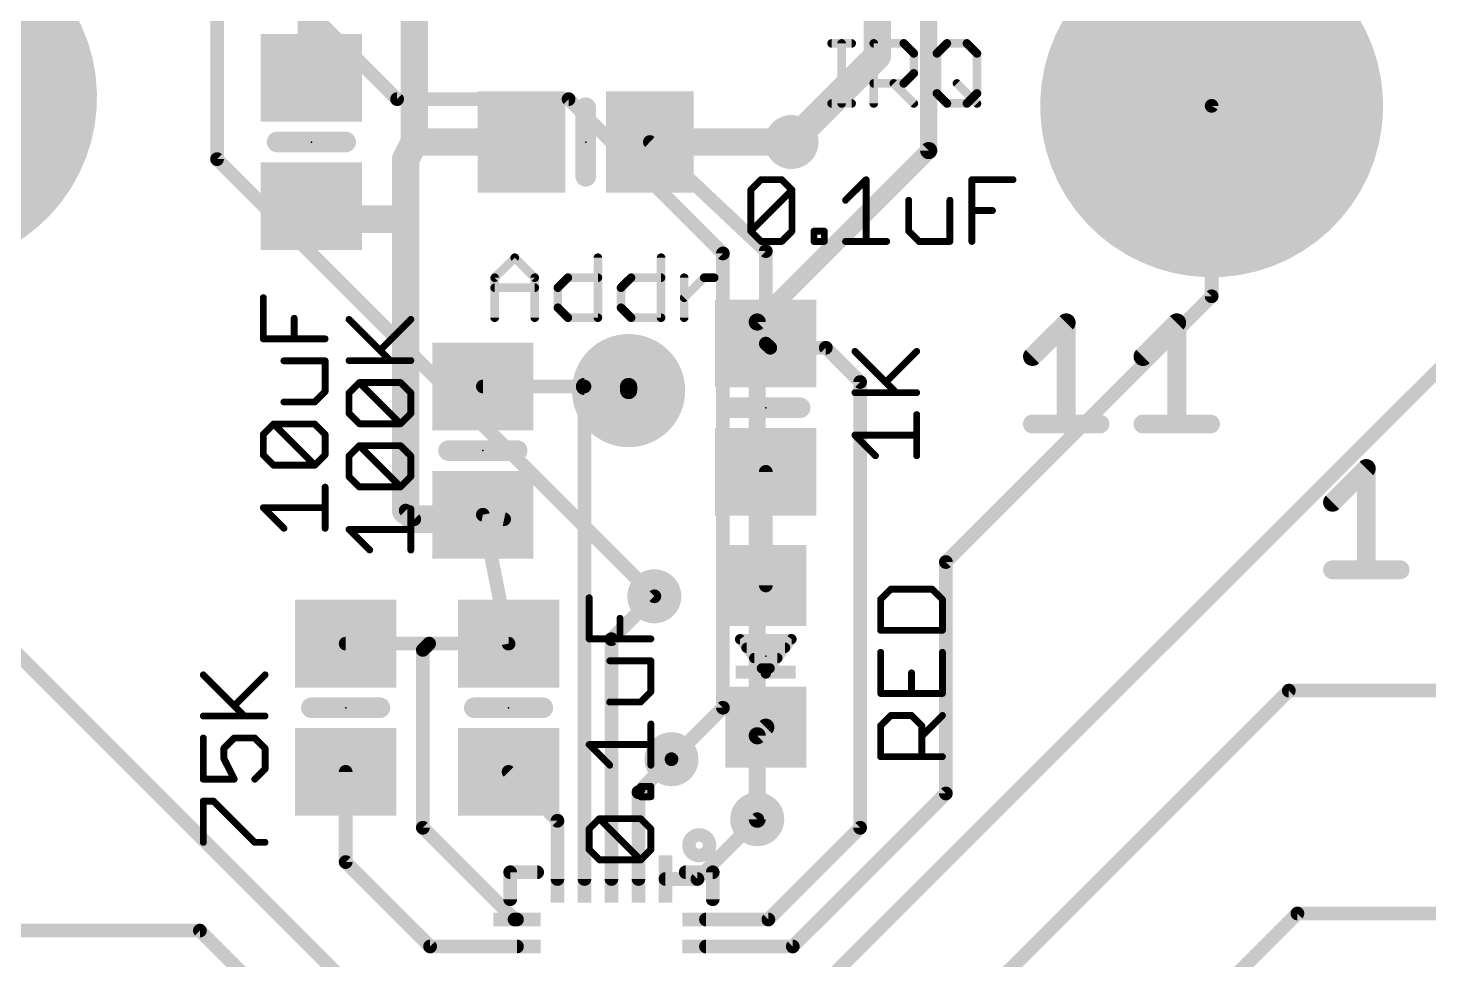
# Model space of a CAD drawing. Extents: x 0 to 70.9, y -1.3 to 55.2.
# Drawn here: x 24.5 to 45.26, y 20.52 to 34.33 of the extents above; entities that cross this region are included whole.
import ezdxf

# ---------------------------------------------------------------- set-up
doc = ezdxf.new("R2010")
doc.units = 0
for name, color, linetype in [('1', 12, 'CONTINUOUS'), ('16', 132, 'CONTINUOUS'), ('17', 110, 'CONTINUOUS'), ('18', 110, 'CONTINUOUS'), ('21', 40, 'CONTINUOUS'), ('23', 40, 'CONTINUOUS'), ('27', 253, 'CONTINUOUS')]:
    doc.layers.add(name, color=color, linetype=linetype)

# ---------------------------------------------------------------- blocks, each defined once
blk = doc.blocks.new('ROUNDP')
at = {"const_width": 0.5}
blk.add_lwpolyline([(0, -0.25, 1), (0, 0.25, 1), (0, -0.25)], format="xyb", dxfattribs=at)
blk = doc.blocks.new('RECT')
blk.add_solid([(-0.5, -0.5), (0.5, -0.5), (-0.5, 0.5), (0.5, 0.5)])
blk = doc.blocks.new('ROUNDV')
at = {"const_width": 0.5}
blk.add_lwpolyline([(0, -0.25, 1), (0, 0.25, 1), (0, -0.25)], format="xyb", dxfattribs=at)

msp = doc.modelspace()

# ---------------------------------------------------------------- linework, layer by layer
at = {"layer": '1'}
for points, const_width in [([(28.702, 36.449), (28.702, 33.589)], 0.4064), ([(42.037, 33.1744), (43.561, 35.814)], 0.2032), ([(30.226, 32.639), (30.226, 35.433)], 0.4064), ([(42.037, 30.353), (42.037, 33.1744)], 0.2032), ([(30.099, 32.385), (30.226, 32.639)], 0.4064), ([(30.226, 32.639), (31.816, 32.639)], 0.4064), ([(33.716, 32.639), (35.814, 32.639)], 0.4064), ([(30.099, 31.496), (30.099, 32.385)], 0.4064), ([(35.433, 31.022), (33.716, 32.639)], 0.2032), ([(28.702, 31.689), (28.895, 31.496)], 0.4064), ([(28.895, 31.496), (30.099, 31.496)], 0.4064), ([(30.099, 27.178), (30.099, 31.496)], 0.4064), ([(35.433, 29.652), (35.433, 31.022)], 0.2032), ([(38.1, 26.416), (42.037, 30.353)], 0.2032), ([(36.449, 20.32), (45.9198, 29.7908)], 0.2032), ([(35.499, 29.591), (35.433, 29.652)], 0.2032), ([(36.322, 29.591), (35.499, 29.591)], 0.2032), ([(36.83, 29.083), (36.322, 29.591)], 0.2032), ([(31.242, 29.017), (32.747, 29.017)], 0.2032), ([(32.747, 29.017), (33.401, 29.017)], 0.254), ([(32.747, 29.017), (32.747, 21.72)], 0.2032), ([(33.401, 29.017), (33.401, 28.956)], 0.254), ([(36.83, 22.479), (36.83, 29.083)], 0.2032), ([(35.433, 27.752), (35.433, 26.069)], 0.2032), ([(30.226, 27.051), (30.099, 27.178)], 0.2032), ([(31.557, 27.051), (30.226, 27.051)], 0.4064), ([(31.242, 27.117), (31.623, 25.207)], 0.2032), ([(31.242, 27.117), (31.557, 27.051)], 0.2032), ([(29.083, 20.32), (22.987, 26.416)], 0.2032), ([(38.1, 22.987), (38.1, 26.416)], 0.2032), ([(33.147, 25.273), (33.782, 25.908)], 0.2032), ([(33.147, 21.72), (33.147, 25.273)], 0.2032), ([(29.21, 25.207), (30.4459, 25.207)], 0.2032), ([(30.4459, 25.207), (30.353, 25.1141)], 0.2032), ([(30.353, 25.1141), (30.353, 22.479)], 0.2032), ([(30.4459, 25.207), (31.623, 25.207)], 0.2032), ([(38.589, 19.92), (43.18, 24.511)], 0.2032), ([(43.18, 24.511), (54.483, 24.511)], 0.2032), ([(35.433, 23.969), (35.306, 23.842)], 0.254), ([(35.306, 23.842), (35.306, 22.606)], 0.254), ([(33.547, 23.006), (34.036, 23.495)], 0.2032), ([(29.21, 21.971), (29.21, 23.307)], 0.2032), ([(31.623, 23.307), (32.347, 22.583)], 0.2032), ([(33.547, 21.72), (33.547, 23.006)], 0.2032), ([(35.833, 20.72), (38.1, 22.987)], 0.2032), ([(32.347, 22.583), (32.347, 21.72)], 0.2032), ([(34.42, 21.72), (35.306, 22.606)], 0.2032), ([(30.353, 22.479), (31.712, 21.12)], 0.2032), ([(35.471, 21.12), (36.83, 22.479)], 0.2032), ([(30.461, 20.72), (29.21, 21.971)], 0.2032), ([(33.947, 21.72), (34.42, 21.72)], 0.2032), ([(31.712, 21.12), (31.747, 21.12)], 0.2032), ([(34.547, 21.12), (35.471, 21.12)], 0.2032), ([(41.618, 19.52), (43.307, 21.209)], 0.2032), ([(43.307, 21.209), (50.0654, 21.209)], 0.2032), ([(27.051, 20.955), (24.2517, 20.955)], 0.2032), ([(28.086, 19.92), (27.051, 20.955)], 0.2032), ([(31.747, 20.72), (30.461, 20.72)], 0.2032), ([(34.547, 20.72), (35.833, 20.72)], 0.2032)]:
    msp.add_lwpolyline(points, dxfattribs=dict(at, const_width=const_width))
for points, const_width in [([(28.6004, 33.589, 1), (28.8036, 33.589)], 0.2032), ([(42.0878, 33.1744, 1), (41.9862, 33.1744)], 0.1016), ([(41.993, 33.1998, 1), (42.081, 33.149)], 0.1016), ([(30.226, 32.7406, 1), (30.226, 32.5374)], 0.2032), ([(30.3169, 32.5936, 1), (30.1351, 32.6844)], 0.2032), ([(31.816, 32.5374, 1), (31.816, 32.7406)], 0.2032), ([(33.716, 32.7406, 1), (33.716, 32.5374)], 0.2032), ([(35.814, 32.5374, 1), (35.814, 32.7406)], 0.2032), ([(30.2006, 32.385, 1), (29.9974, 32.385)], 0.2032), ([(30.1244, 32.639, 1), (30.3276, 32.639)], 0.2032), ([(33.7508, 32.676, 1), (33.6812, 32.602)], 0.1016), ([(30.0081, 32.4304, 1), (30.1899, 32.3396)], 0.2032), ([(28.7738, 31.7608, 1), (28.6302, 31.6172)], 0.2032), ([(28.895, 31.5976, 1), (28.895, 31.3944)], 0.2032), ([(28.8232, 31.4242, 1), (28.9668, 31.5678)], 0.2032), ([(30.2006, 31.496, 1), (29.9974, 31.496)], 0.2032), ([(29.9974, 31.496, 1), (30.2006, 31.496)], 0.2032), ([(30.099, 31.3944, 1), (30.099, 31.5976)], 0.2032), ([(35.4838, 31.022, 1), (35.3822, 31.022)], 0.1016), ([(35.3982, 30.985, 1), (35.4678, 31.059)], 0.1016), ([(41.9862, 30.353, 1), (42.0878, 30.353)], 0.1016), ([(42.0729, 30.3171, 1), (42.0011, 30.3889)], 0.1016), ([(35.4675, 29.6893, 1), (35.3985, 29.6147)], 0.1016), ([(35.3822, 29.652, 1), (35.4838, 29.652)], 0.1016), ([(35.499, 29.6418, 1), (35.499, 29.5402)], 0.1016), ([(35.4645, 29.5537, 1), (35.5335, 29.6283)], 0.1016), ([(36.3579, 29.6269, 1), (36.2861, 29.5551)], 0.1016), ([(36.322, 29.5402, 1), (36.322, 29.6418)], 0.1016), ([(31.242, 29.0678, 1), (31.242, 28.9662)], 0.1016), ([(32.747, 29.0805, 1), (32.747, 28.9535)], 0.127), ([(32.7978, 29.017, 1), (32.6962, 29.017)], 0.1016), ([(32.747, 28.9662, 1), (32.747, 29.0678)], 0.1016), ([(33.4645, 29.017, 1), (33.3375, 29.017)], 0.127), ([(33.401, 28.9535, 1), (33.401, 29.0805)], 0.127), ([(36.8808, 29.083, 1), (36.7792, 29.083)], 0.1016), ([(36.7941, 29.0471, 1), (36.8659, 29.1189)], 0.1016), ([(33.3375, 28.956, 1), (33.4645, 28.956)], 0.127), ([(35.4838, 27.752, 1), (35.3822, 27.752)], 0.1016), ([(29.9974, 27.178, 1), (30.2006, 27.178)], 0.2032), ([(30.1349, 27.2139, 1), (30.0631, 27.1421)], 0.1016), ([(30.226, 27.1526, 1), (30.226, 26.9494)], 0.2032), ([(31.2918, 27.1269, 1), (31.1922, 27.1071)], 0.1016), ([(31.2524, 27.1667, 1), (31.2316, 27.0673)], 0.1016), ([(31.557, 26.9494, 1), (31.557, 27.1526)], 0.2032), ([(30.1901, 27.0151, 1), (30.2619, 27.0869)], 0.1016), ([(31.5466, 27.0013, 1), (31.5674, 27.1007)], 0.1016), ([(38.1508, 26.416, 1), (38.0492, 26.416)], 0.1016), ([(38.0641, 26.4519, 1), (38.1359, 26.3801)], 0.1016), ([(33.8179, 25.8721, 1), (33.7461, 25.9439)], 0.1016), ([(35.3822, 26.069, 1), (35.4838, 26.069)], 0.1016), ([(33.1978, 25.273, 1), (33.0962, 25.273)], 0.1016), ([(33.1111, 25.3089, 1), (33.1829, 25.2371)], 0.1016), ([(29.21, 25.2578, 1), (29.21, 25.1562)], 0.1016), ([(30.4038, 25.1141, 1), (30.3022, 25.1141)], 0.1016), ([(30.3171, 25.15, 1), (30.3889, 25.0782)], 0.1016), ([(30.4459, 25.2578, 1), (30.4459, 25.1562)], 0.1016), ([(30.4818, 25.1711, 1), (30.41, 25.2429)], 0.1016), ([(30.4459, 25.1562, 1), (30.4459, 25.2578)], 0.1016), ([(31.5732, 25.1971, 1), (31.6728, 25.2169)], 0.1016), ([(31.623, 25.1562, 1), (31.623, 25.2578)], 0.1016), ([(43.18, 24.5618, 1), (43.18, 24.4602)], 0.1016), ([(43.2159, 24.4751, 1), (43.1441, 24.5469)], 0.1016), ([(35.4779, 23.9241, 1), (35.3881, 24.0139)], 0.127), ([(35.3695, 23.842, 1), (35.2425, 23.842)], 0.127), ([(35.2611, 23.8869, 1), (35.3509, 23.7971)], 0.127), ([(34.0719, 23.4591, 1), (34.0001, 23.5309)], 0.1016), ([(29.2608, 23.307, 1), (29.1592, 23.307)], 0.1016), ([(31.6589, 23.3429, 1), (31.5871, 23.2711)], 0.1016), ([(33.5978, 23.006, 1), (33.4962, 23.006)], 0.1016), ([(33.5111, 23.0419, 1), (33.5829, 22.9701)], 0.1016), ([(38.0492, 22.987, 1), (38.1508, 22.987)], 0.1016), ([(38.1359, 22.9511, 1), (38.0641, 23.0229)], 0.1016), ([(32.3978, 22.583, 1), (32.2962, 22.583)], 0.1016), ([(32.3111, 22.5471, 1), (32.3829, 22.6189)], 0.1016), ([(35.2425, 22.606, 1), (35.3695, 22.606)], 0.127), ([(35.3419, 22.5701, 1), (35.2701, 22.6419)], 0.1016), ([(30.3889, 22.5149, 1), (30.3171, 22.4431)], 0.1016), ([(30.3022, 22.479, 1), (30.4038, 22.479)], 0.1016), ([(36.7792, 22.479, 1), (36.8808, 22.479)], 0.1016), ([(36.8659, 22.4431, 1), (36.7941, 22.5149)], 0.1016), ([(29.2459, 22.0069, 1), (29.1741, 21.9351)], 0.1016), ([(29.1592, 21.971, 1), (29.2608, 21.971)], 0.1016), ([(33.947, 21.7708, 1), (33.947, 21.6692)], 0.1016), ([(34.3841, 21.7559, 1), (34.4559, 21.6841)], 0.1016), ([(34.42, 21.6692, 1), (34.42, 21.7708)], 0.1016), ([(32.2962, 21.72, 1), (32.3978, 21.72)], 0.1016), ([(32.6962, 21.72, 1), (32.7978, 21.72)], 0.1016), ([(33.0962, 21.72, 1), (33.1978, 21.72)], 0.1016), ([(33.4962, 21.72, 1), (33.5978, 21.72)], 0.1016), ([(31.712, 21.1708, 1), (31.712, 21.0692)], 0.1016), ([(31.6761, 21.0841, 1), (31.7479, 21.1559)], 0.1016), ([(31.747, 21.0692, 1), (31.747, 21.1708)], 0.1016), ([(34.547, 21.1708, 1), (34.547, 21.0692)], 0.1016), ([(35.4351, 21.1559, 1), (35.5069, 21.0841)], 0.1016), ([(35.471, 21.0692, 1), (35.471, 21.1708)], 0.1016), ([(43.307, 21.2598, 1), (43.307, 21.1582)], 0.1016), ([(43.3429, 21.1731, 1), (43.2711, 21.2449)], 0.1016), ([(27.0869, 20.9909, 1), (27.0151, 20.9191)], 0.1016), ([(27.051, 20.9042, 1), (27.051, 21.0058)], 0.1016), ([(30.461, 20.7708, 1), (30.461, 20.6692)], 0.1016), ([(30.4251, 20.6841, 1), (30.4969, 20.7559)], 0.1016), ([(31.747, 20.6692, 1), (31.747, 20.7708)], 0.1016), ([(34.547, 20.7708, 1), (34.547, 20.6692)], 0.1016), ([(35.7971, 20.7559, 1), (35.8689, 20.6841)], 0.1016), ([(35.833, 20.6692, 1), (35.833, 20.7708)], 0.1016)]:
    msp.add_lwpolyline(points, format="xyb", dxfattribs=dict(at, const_width=const_width))
at = {"layer": '16'}
for points, const_width in [([(27.305, 32.385), (27.305, 40.386)], 0.2032), ([(37.084, 33.909), (37.084, 37.084)], 0.4064), ([(29.972, 33.274), (28.067, 35.179)], 0.2032), ([(37.846, 34.544), (37.846, 32.512)], 0.254), ([(35.814, 32.639), (37.084, 33.909)], 0.4064), ([(32.512, 33.274), (29.972, 33.274)], 0.2032), ([(34.798, 30.988), (32.512, 33.274)], 0.2032), ([(37.846, 32.512), (35.306, 29.972)], 0.254), ([(33.782, 25.908), (27.305, 32.385)], 0.2032), ([(34.798, 24.257), (34.798, 30.988)], 0.2032), ([(35.306, 29.972), (35.306, 22.606)], 0.254), ([(34.036, 23.495), (34.798, 24.257)], 0.2032)]:
    msp.add_lwpolyline(points, dxfattribs=dict(at, const_width=const_width))
for points, const_width in [([(37.1558, 33.8372, 1), (37.0122, 33.9808)], 0.2032), ([(36.9824, 33.909, 1), (37.1856, 33.909)], 0.2032), ([(29.972, 33.3248, 1), (29.972, 33.2232)], 0.1016), ([(29.9361, 33.2381, 1), (30.0079, 33.3099)], 0.1016), ([(32.5479, 33.3099, 1), (32.4761, 33.2381)], 0.1016), ([(32.512, 33.2232, 1), (32.512, 33.3248)], 0.1016), ([(35.7422, 32.7108, 1), (35.8858, 32.5672)], 0.2032), ([(37.8909, 32.4671, 1), (37.8011, 32.5569)], 0.127), ([(27.3409, 32.4209, 1), (27.2691, 32.3491)], 0.1016), ([(27.2542, 32.385, 1), (27.3558, 32.385)], 0.1016), ([(37.7825, 32.512, 1), (37.9095, 32.512)], 0.127), ([(34.8488, 30.988, 1), (34.7472, 30.988)], 0.1016), ([(34.7621, 30.9521, 1), (34.8339, 31.0239)], 0.1016), ([(35.3695, 29.972, 1), (35.2425, 29.972)], 0.127), ([(35.2611, 30.0169, 1), (35.3509, 29.9271)], 0.127), ([(33.7461, 25.8721, 1), (33.8179, 25.9439)], 0.1016), ([(34.7472, 24.257, 1), (34.8488, 24.257)], 0.1016), ([(34.8339, 24.2211, 1), (34.7621, 24.2929)], 0.1016), ([(34.0001, 23.5309, 1), (34.0719, 23.4591)], 0.1016), ([(35.2425, 22.606, 1), (35.3695, 22.606)], 0.127)]:
    msp.add_lwpolyline(points, format="xyb", dxfattribs=dict(at, const_width=const_width))
at = {"layer": '21'}
for points, const_width in [([(36.4081, 34.1003), (36.7047, 34.1003)], 0.127), ([(36.5564, 33.2105), (36.5564, 34.1003)], 0.127), ([(37.0318, 33.2105), (37.0318, 34.1003)], 0.127), ([(37.0318, 34.1003), (37.4767, 34.1003)], 0.127), ([(37.4767, 34.1003), (37.625, 33.952)], 0.127), ([(37.9673, 33.952), (38.1156, 34.1003)], 0.127), ([(38.1156, 34.1003), (38.4122, 34.1003)], 0.127), ([(38.4122, 34.1003), (38.5605, 33.952)], 0.127), ([(37.625, 33.952), (37.625, 33.6554)], 0.127), ([(37.9673, 33.3588), (37.9673, 33.952)], 0.127), ([(38.5605, 33.952), (38.5605, 33.3588)], 0.127), ([(37.625, 33.6554), (37.4767, 33.5071)], 0.127), ([(37.4767, 33.5071), (37.0318, 33.5071)], 0.127), ([(37.3284, 33.5071), (37.625, 33.2105)], 0.127), ([(38.1156, 33.2105), (37.9673, 33.3588)], 0.127), ([(38.2639, 33.5071), (38.5605, 33.2105)], 0.127), ([(38.5605, 33.3588), (38.4122, 33.2105)], 0.127), ([(32.766, 32.131), (32.766, 33.147)], 0.3048), ([(36.4081, 33.2105), (36.7047, 33.2105)], 0.127), ([(38.4122, 33.2105), (38.1156, 33.2105)], 0.127), ([(29.21, 32.639), (28.194, 32.639)], 0.3048), ([(31.4174, 30.6287), (31.714, 30.9253)], 0.127), ([(31.714, 30.9253), (32.0106, 30.6287)], 0.127), ([(32.9461, 30.9253), (32.9461, 30.0355)], 0.127), ([(33.8816, 30.9253), (33.8816, 30.0355)], 0.127), ([(31.4174, 30.0355), (31.4174, 30.6287)], 0.127), ([(31.4174, 30.4804), (32.0106, 30.4804)], 0.127), ([(32.0106, 30.6287), (32.0106, 30.0355)], 0.127), ([(32.3529, 30.4804), (32.5012, 30.6287)], 0.127), ([(32.3529, 30.1838), (32.3529, 30.4804)], 0.127), ([(32.5012, 30.6287), (32.9461, 30.6287)], 0.127), ([(33.2885, 30.4804), (33.4368, 30.6287)], 0.127), ([(33.2885, 30.1838), (33.2885, 30.4804)], 0.127), ([(33.4368, 30.6287), (33.8816, 30.6287)], 0.127), ([(34.224, 30.0355), (34.224, 30.6287)], 0.127), ([(34.224, 30.3321), (34.5206, 30.6287)], 0.127), ([(34.5206, 30.6287), (34.6689, 30.6287)], 0.127), ([(32.5012, 30.0355), (32.3529, 30.1838)], 0.127), ([(32.9461, 30.0355), (32.5012, 30.0355)], 0.127), ([(33.4368, 30.0355), (33.2885, 30.1838)], 0.127), ([(33.8816, 30.0355), (33.4368, 30.0355)], 0.127), ([(39.3827, 29.4606), (39.8827, 29.9606)], 0.2794), ([(39.8827, 29.9606), (39.8827, 28.4607)], 0.2794), ([(41.0199, 29.4606), (41.5198, 29.9606)], 0.2794), ([(41.5198, 29.9606), (41.5198, 28.4607)], 0.2794), ([(34.925, 28.702), (35.941, 28.702)], 0.3048), ([(39.3827, 28.4607), (40.3826, 28.4607)], 0.2794), ([(41.0199, 28.4607), (42.0198, 28.4607)], 0.2794), ([(30.734, 28.067), (31.75, 28.067)], 0.3048), ([(43.8277, 27.3016), (44.3277, 27.8016)], 0.2794), ([(44.3277, 27.8016), (44.3277, 26.3017)], 0.2794), ([(43.8277, 26.3017), (44.8276, 26.3017)], 0.2794), ([(35.814, 25.273), (35.052, 25.273)], 0.1524), ([(35.052, 25.273), (35.433, 24.765)], 0.1524), ([(35.433, 24.765), (35.814, 25.273)], 0.1524), ([(35.1472, 25.146), (35.7188, 25.146)], 0.1524), ([(35.2615, 24.9936), (35.6044, 24.9936)], 0.1524), ([(35.3758, 24.8412), (35.4901, 24.8412)], 0.1524), ([(29.718, 24.257), (28.702, 24.257)], 0.3048), ([(31.115, 24.257), (32.131, 24.257)], 0.3048), ([(32.047, 21.82), (31.647, 21.82)], 0.2032), ([(31.647, 21.82), (31.647, 21.42)], 0.2032), ([(34.247, 21.82), (34.647, 21.82)], 0.2032), ([(34.647, 21.82), (34.647, 21.42)], 0.2032)]:
    msp.add_lwpolyline(points, dxfattribs=dict(at, const_width=const_width))
for points, const_width in [([(36.4081, 34.132, 1), (36.4081, 34.0685)], 0.0635), ([(36.5882, 34.1003, 1), (36.5247, 34.1003)], 0.0635), ([(36.7047, 34.0685, 1), (36.7047, 34.132)], 0.0635), ([(37.0318, 34.132, 1), (37.0318, 34.0685)], 0.0635), ([(37.0636, 34.1003, 1), (37.0001, 34.1003)], 0.0635), ([(37.4991, 34.1227, 1), (37.4542, 34.0778)], 0.0635), ([(37.4767, 34.0685, 1), (37.4767, 34.132)], 0.0635), ([(38.1156, 34.132, 1), (38.1156, 34.0685)], 0.0635), ([(38.1381, 34.0778, 1), (38.0932, 34.1227)], 0.0635), ([(38.4347, 34.1227, 1), (38.3898, 34.0778)], 0.0635), ([(38.4122, 34.0685, 1), (38.4122, 34.132)], 0.0635), ([(37.6567, 33.952, 1), (37.5932, 33.952)], 0.0635), ([(37.6025, 33.9295, 1), (37.6474, 33.9744)], 0.0635), ([(37.9991, 33.952, 1), (37.9356, 33.952)], 0.0635), ([(37.9449, 33.9744, 1), (37.9898, 33.9295)], 0.0635), ([(38.5923, 33.952, 1), (38.5288, 33.952)], 0.0635), ([(38.5381, 33.9295, 1), (38.583, 33.9744)], 0.0635), ([(37.5932, 33.6554, 1), (37.6567, 33.6554)], 0.0635), ([(37.6474, 33.6329, 1), (37.6025, 33.6778)], 0.0635), ([(37.0318, 33.5388, 1), (37.0318, 33.4753)], 0.0635), ([(37.3509, 33.5295, 1), (37.306, 33.4846)], 0.0635), ([(37.4542, 33.5295, 1), (37.4991, 33.4846)], 0.0635), ([(37.4767, 33.4753, 1), (37.4767, 33.5388)], 0.0635), ([(37.9898, 33.3812, 1), (37.9449, 33.3363)], 0.0635), ([(38.2864, 33.5295, 1), (38.2415, 33.4846)], 0.0635), ([(38.583, 33.3363, 1), (38.5381, 33.3812)], 0.0635), ([(32.8422, 33.147, 1), (32.6898, 33.147)], 0.1524), ([(36.4081, 33.2423, 1), (36.4081, 33.1788)], 0.0635), ([(36.5247, 33.2105, 1), (36.5882, 33.2105)], 0.0635), ([(36.7047, 33.1788, 1), (36.7047, 33.2423)], 0.0635), ([(37.0001, 33.2105, 1), (37.0636, 33.2105)], 0.0635), ([(37.6025, 33.188, 1), (37.6474, 33.233)], 0.0635), ([(37.9356, 33.3588, 1), (37.9991, 33.3588)], 0.0635), ([(38.1156, 33.2423, 1), (38.1156, 33.1788)], 0.0635), ([(38.0932, 33.188, 1), (38.1381, 33.233)], 0.0635), ([(38.3898, 33.233, 1), (38.4347, 33.188)], 0.0635), ([(38.4122, 33.1788, 1), (38.4122, 33.2423)], 0.0635), ([(38.5288, 33.3588, 1), (38.5923, 33.3588)], 0.0635), ([(38.5381, 33.188, 1), (38.583, 33.233)], 0.0635), ([(28.194, 32.7152, 1), (28.194, 32.5628)], 0.1524), ([(29.21, 32.5628, 1), (29.21, 32.7152)], 0.1524), ([(32.6898, 32.131, 1), (32.8422, 32.131)], 0.1524), ([(31.7365, 30.9477, 1), (31.6916, 30.9028)], 0.0635), ([(31.7365, 30.9028, 1), (31.6916, 30.9477)], 0.0635), ([(32.9779, 30.9253, 1), (32.9144, 30.9253)], 0.0635), ([(33.9134, 30.9253, 1), (33.8499, 30.9253)], 0.0635), ([(31.4174, 30.5121, 1), (31.4174, 30.4486)], 0.0635), ([(31.4492, 30.6287, 1), (31.3857, 30.6287)], 0.0635), ([(31.395, 30.6511, 1), (31.4399, 30.6062)], 0.0635), ([(32.0423, 30.6287, 1), (31.9788, 30.6287)], 0.0635), ([(31.9881, 30.6062, 1), (32.033, 30.6511)], 0.0635), ([(32.0106, 30.4486, 1), (32.0106, 30.5121)], 0.0635), ([(32.3847, 30.4804, 1), (32.3212, 30.4804)], 0.0635), ([(32.3305, 30.5028, 1), (32.3754, 30.4579)], 0.0635), ([(32.5012, 30.6604, 1), (32.5012, 30.5969)], 0.0635), ([(32.5237, 30.6062, 1), (32.4788, 30.6511)], 0.0635), ([(32.9461, 30.5969, 1), (32.9461, 30.6604)], 0.0635), ([(33.3202, 30.4804, 1), (33.2567, 30.4804)], 0.0635), ([(33.266, 30.5028, 1), (33.3109, 30.4579)], 0.0635), ([(33.4368, 30.6604, 1), (33.4368, 30.5969)], 0.0635), ([(33.4592, 30.6062, 1), (33.4143, 30.6511)], 0.0635), ([(33.8816, 30.5969, 1), (33.8816, 30.6604)], 0.0635), ([(34.2557, 30.6287, 1), (34.1922, 30.6287)], 0.0635), ([(34.5206, 30.6604, 1), (34.5206, 30.5969)], 0.0635), ([(34.543, 30.6062, 1), (34.4981, 30.6511)], 0.0635), ([(34.6689, 30.5969, 1), (34.6689, 30.6604)], 0.0635), ([(34.2015, 30.3545, 1), (34.2464, 30.3096)], 0.0635), ([(32.3212, 30.1838, 1), (32.3847, 30.1838)], 0.0635), ([(32.3754, 30.2062, 1), (32.3305, 30.1613)], 0.0635), ([(32.5012, 30.0673, 1), (32.5012, 30.0038)], 0.0635), ([(32.4788, 30.013, 1), (32.5237, 30.058)], 0.0635), ([(32.9461, 30.0038, 1), (32.9461, 30.0673)], 0.0635), ([(33.2567, 30.1838, 1), (33.3202, 30.1838)], 0.0635), ([(33.3109, 30.2062, 1), (33.266, 30.1613)], 0.0635), ([(33.4368, 30.0673, 1), (33.4368, 30.0038)], 0.0635), ([(33.4143, 30.013, 1), (33.4592, 30.058)], 0.0635), ([(33.8816, 30.0038, 1), (33.8816, 30.0673)], 0.0635), ([(39.9525, 29.9606, 1), (39.8128, 29.9606)], 0.1397), ([(39.9321, 29.9112, 1), (39.8333, 30.01)], 0.1397), ([(41.5897, 29.9606, 1), (41.45, 29.9606)], 0.1397), ([(41.5692, 29.9112, 1), (41.4704, 30.01)], 0.1397), ([(31.3857, 30.0355, 1), (31.4492, 30.0355)], 0.0635), ([(31.9788, 30.0355, 1), (32.0423, 30.0355)], 0.0635), ([(32.9144, 30.0355, 1), (32.9779, 30.0355)], 0.0635), ([(33.8499, 30.0355, 1), (33.9134, 30.0355)], 0.0635), ([(34.1922, 30.0355, 1), (34.2557, 30.0355)], 0.0635), ([(39.3333, 29.51, 1), (39.4321, 29.4112)], 0.1397), ([(40.9705, 29.51, 1), (41.0692, 29.4112)], 0.1397), ([(34.925, 28.7782, 1), (34.925, 28.6258)], 0.1524), ([(35.941, 28.6258, 1), (35.941, 28.7782)], 0.1524), ([(39.3827, 28.5306, 1), (39.3827, 28.3909)], 0.1397), ([(39.8128, 28.4607, 1), (39.9525, 28.4607)], 0.1397), ([(40.3826, 28.3909, 1), (40.3826, 28.5306)], 0.1397), ([(41.0199, 28.5306, 1), (41.0199, 28.3909)], 0.1397), ([(41.45, 28.4607, 1), (41.5897, 28.4607)], 0.1397), ([(42.0198, 28.3909, 1), (42.0198, 28.5306)], 0.1397), ([(30.734, 28.1432, 1), (30.734, 27.9908)], 0.1524), ([(31.75, 27.9908, 1), (31.75, 28.1432)], 0.1524), ([(44.3975, 27.8016, 1), (44.2578, 27.8016)], 0.1397), ([(44.3771, 27.7522, 1), (44.2783, 27.851)], 0.1397), ([(43.7783, 27.351, 1), (43.8771, 27.2522)], 0.1397), ([(43.8277, 26.3715, 1), (43.8277, 26.2319)], 0.1397), ([(44.2578, 26.3017, 1), (44.3975, 26.3017)], 0.1397), ([(44.8276, 26.2319, 1), (44.8276, 26.3715)], 0.1397), ([(35.052, 25.3111, 1), (35.052, 25.2349)], 0.0762), ([(35.0825, 25.2959, 1), (35.0215, 25.2501)], 0.0762), ([(35.8445, 25.2501, 1), (35.7835, 25.2959)], 0.0762), ([(35.814, 25.2349, 1), (35.814, 25.3111)], 0.0762), ([(35.1472, 25.1841, 1), (35.1472, 25.1079)], 0.0762), ([(35.7188, 25.1079, 1), (35.7188, 25.1841)], 0.0762), ([(35.2615, 25.0317, 1), (35.2615, 24.9555)], 0.0762), ([(35.3758, 24.8793, 1), (35.3758, 24.8031)], 0.0762), ([(35.4901, 24.8031, 1), (35.4901, 24.8793)], 0.0762), ([(35.6044, 24.9555, 1), (35.6044, 25.0317)], 0.0762), ([(35.4025, 24.7879, 1), (35.4635, 24.7421)], 0.0762), ([(35.4025, 24.7421, 1), (35.4635, 24.7879)], 0.0762), ([(28.702, 24.3332, 1), (28.702, 24.1808)], 0.1524), ([(29.718, 24.1808, 1), (29.718, 24.3332)], 0.1524), ([(31.115, 24.3332, 1), (31.115, 24.1808)], 0.1524), ([(32.131, 24.1808, 1), (32.131, 24.3332)], 0.1524), ([(34.447, 22.12, 1), (34.447, 22.32, 1), (34.447, 22.12)], 0.3048), ([(31.647, 21.8708, 1), (31.647, 21.7692)], 0.1016), ([(31.6978, 21.82, 1), (31.5962, 21.82)], 0.1016), ([(32.047, 21.7692, 1), (32.047, 21.8708)], 0.1016), ([(34.247, 21.8708, 1), (34.247, 21.7692)], 0.1016), ([(34.6978, 21.82, 1), (34.5962, 21.82)], 0.1016), ([(34.647, 21.7692, 1), (34.647, 21.8708)], 0.1016), ([(31.5962, 21.42, 1), (31.6978, 21.42)], 0.1016), ([(34.5962, 21.42, 1), (34.6978, 21.42)], 0.1016)]:
    msp.add_lwpolyline(points, format="xyb", dxfattribs=dict(at, const_width=const_width))
at = {"layer": '23'}
for p in [(28.702, 32.639), (32.766, 32.639), (33.401, 28.956), (35.433, 28.702), (31.242, 28.067), (35.433, 25.019), (29.21, 24.257), (31.623, 24.257)]:
    msp.add_point(p, dxfattribs=at)
at = {"layer": '27', "const_width": 0.1016}
for points in [[(35.211, 31.9285), (35.3635, 32.081)], [(35.211, 31.3183), (35.211, 31.9285)], [(35.211, 31.3183), (35.8211, 31.9285)], [(35.3635, 32.081), (35.6686, 32.081)], [(35.6686, 32.081), (35.8211, 31.9285)], [(35.8211, 31.9285), (35.8211, 31.3183)], [(36.6142, 31.7759), (36.9193, 32.081)], [(36.9193, 32.081), (36.9193, 31.1658)], [(38.4853, 31.1658), (38.4853, 32.081)], [(38.4853, 32.081), (39.0954, 32.081)], [(37.5498, 31.7759), (37.5498, 31.3183)], [(38.1599, 31.1658), (38.1599, 31.7759)], [(38.4853, 31.6234), (38.7903, 31.6234)], [(35.3635, 31.1658), (35.211, 31.3183)], [(35.8211, 31.3183), (35.6686, 31.1658)], [(36.1465, 31.1658), (36.1465, 31.3183)], [(36.1465, 31.3183), (36.299, 31.3183)], [(36.299, 31.3183), (36.299, 31.1658)], [(37.5498, 31.3183), (37.7023, 31.1658)], [(35.6686, 31.1658), (35.3635, 31.1658)], [(36.299, 31.1658), (36.1465, 31.1658)], [(36.6142, 31.1658), (37.2244, 31.1658)], [(37.7023, 31.1658), (38.1599, 31.1658)], [(27.99, 29.7223), (27.99, 30.3324)], [(28.4476, 29.7223), (28.4476, 30.0273)], [(29.8701, 29.4004), (29.26, 30.0105)], [(29.7176, 29.5529), (30.1752, 30.0105)], [(28.9052, 29.7223), (27.99, 29.7223)], [(37.3631, 28.9263), (36.753, 29.5364)], [(37.2106, 29.0788), (37.6682, 29.5364)], [(28.9052, 29.3969), (28.2951, 29.3969)], [(28.9052, 28.9393), (28.9052, 29.3969)], [(29.26, 29.4004), (30.1752, 29.4004)], [(29.26, 28.9224), (29.4126, 29.075)], [(29.4126, 29.075), (30.0227, 29.075)], [(30.0227, 28.4648), (29.4126, 29.075)], [(30.0227, 29.075), (30.1752, 28.9224)], [(28.7527, 28.7868), (28.9052, 28.9393)], [(29.26, 28.6174), (29.26, 28.9224)], [(30.1752, 28.9224), (30.1752, 28.6174)], [(36.753, 28.9263), (37.6682, 28.9263)], [(28.2951, 28.7868), (28.7527, 28.7868)], [(29.4126, 28.4648), (29.26, 28.6174)], [(30.1752, 28.6174), (30.0227, 28.4648)], [(37.6682, 27.9908), (37.6682, 28.6009)], [(27.99, 28.3088), (28.1425, 28.4614)], [(28.1425, 28.4614), (28.7527, 28.4614)], [(28.7527, 27.8512), (28.1425, 28.4614)], [(28.7527, 28.4614), (28.9052, 28.3088)], [(30.0227, 28.4648), (29.4126, 28.4648)], [(27.99, 28.0038), (27.99, 28.3088)], [(28.9052, 28.3088), (28.9052, 28.0038)], [(37.0581, 27.9908), (36.753, 28.2959)], [(36.753, 28.2959), (37.6682, 28.2959)], [(28.1425, 27.8512), (27.99, 28.0038)], [(28.9052, 28.0038), (28.7527, 27.8512)], [(29.26, 27.9869), (29.4126, 28.1394)], [(29.26, 27.6818), (29.26, 27.9869)], [(29.4126, 28.1394), (30.0227, 28.1394)], [(30.0227, 27.5293), (29.4126, 28.1394)], [(30.0227, 28.1394), (30.1752, 27.9869)], [(30.1752, 27.9869), (30.1752, 27.6818)], [(28.7527, 27.8512), (28.1425, 27.8512)], [(29.4126, 27.5293), (29.26, 27.6818)], [(30.1752, 27.6818), (30.0227, 27.5293)], [(28.9052, 26.9157), (28.9052, 27.5258)], [(30.0227, 27.5293), (29.4126, 27.5293)], [(28.2951, 26.9157), (27.99, 27.2208)], [(27.99, 27.2208), (28.9052, 27.2208)], [(30.1752, 26.5938), (30.1752, 27.2039)], [(29.5651, 26.5938), (29.26, 26.8989)], [(29.26, 26.8989), (30.1752, 26.8989)], [(37.2865, 26.0144), (37.134, 25.8619)], [(37.8967, 26.0144), (37.2865, 26.0144)], [(38.0492, 25.8619), (37.8967, 26.0144)], [(32.816, 25.2773), (32.816, 25.8874)], [(37.134, 25.8619), (37.134, 25.4043)], [(38.0492, 25.4043), (38.0492, 25.8619)], [(33.2736, 25.2773), (33.2736, 25.5823)], [(33.7312, 25.2773), (32.816, 25.2773)], [(37.134, 25.4043), (38.0492, 25.4043)], [(37.134, 25.0789), (37.134, 24.4688)], [(38.0492, 24.4688), (38.0492, 25.0789)], [(33.7312, 24.9519), (33.1211, 24.9519)], [(33.7312, 24.4943), (33.7312, 24.9519)], [(27.7111, 24.1343), (27.101, 24.7444)], [(27.5586, 24.2868), (28.0162, 24.7444)], [(37.5916, 24.4688), (37.5916, 24.7738)], [(33.5787, 24.3418), (33.7312, 24.4943)], [(37.134, 24.4688), (38.0492, 24.4688)], [(33.1211, 24.3418), (33.5787, 24.3418)], [(27.101, 24.1343), (28.0162, 24.1343)], [(37.134, 23.9908), (37.2865, 24.1434)], [(37.2865, 24.1434), (37.5916, 24.1434)], [(37.5916, 24.1434), (37.7441, 23.9908)], [(37.7441, 23.8383), (38.0492, 24.1434)], [(33.7312, 23.4062), (33.7312, 24.0164)], [(37.134, 23.5332), (37.134, 23.9908)], [(37.7441, 23.9908), (37.7441, 23.5332)], [(27.101, 23.8089), (27.101, 23.1988)], [(27.4061, 23.6564), (27.5586, 23.8089)], [(27.4061, 23.5038), (27.4061, 23.6564)], [(27.5586, 23.8089), (27.8637, 23.8089)], [(27.8637, 23.8089), (28.0162, 23.6564)], [(28.0162, 23.6564), (28.0162, 23.3513)], [(33.1211, 23.4062), (32.816, 23.7113)], [(32.816, 23.7113), (33.7312, 23.7113)], [(27.5586, 23.1988), (27.4061, 23.5038)], [(38.0492, 23.5332), (37.134, 23.5332)], [(27.101, 23.1988), (27.5586, 23.1988)], [(28.0162, 23.3513), (27.8637, 23.1988)], [(33.5787, 22.9385), (33.5787, 23.091)], [(33.5787, 23.091), (33.7312, 23.091)], [(33.7312, 23.091), (33.7312, 22.9385)], [(27.101, 22.2632), (27.101, 22.8734)], [(27.101, 22.8734), (27.2536, 22.8734)], [(27.2536, 22.8734), (27.8637, 22.2632)], [(33.7312, 22.9385), (33.5787, 22.9385)], [(32.816, 22.4606), (32.9686, 22.6131)], [(32.9686, 22.6131), (33.5787, 22.6131)], [(33.5787, 22.003), (32.9686, 22.6131)], [(33.5787, 22.6131), (33.7312, 22.4606)], [(32.816, 22.1555), (32.816, 22.4606)], [(33.7312, 22.4606), (33.7312, 22.1555)], [(27.8637, 22.2632), (28.0162, 22.2632)], [(32.9686, 22.003), (32.816, 22.1555)], [(33.7312, 22.1555), (33.5787, 22.003)], [(33.5787, 22.003), (32.9686, 22.003)]]:
    msp.add_lwpolyline(points, dxfattribs=at)
at = {"layer": '27', "const_width": 0.0508}
for points in [[(35.2364, 31.9285, 1), (35.1856, 31.9285)], [(35.193, 31.9464, 1), (35.2289, 31.9105)], [(35.3635, 32.1064, 1), (35.3635, 32.0556)], [(35.3815, 32.063, 1), (35.3455, 32.0989)], [(35.6865, 32.0989, 1), (35.6506, 32.063)], [(35.6686, 32.0556, 1), (35.6686, 32.1064)], [(35.8465, 31.9285, 1), (35.7957, 31.9285)], [(35.839, 31.9105, 1), (35.8031, 31.9464)], [(35.8031, 31.9105, 1), (35.839, 31.9464)], [(36.9447, 32.081, 1), (36.8939, 32.081)], [(36.9373, 32.063, 1), (36.9013, 32.0989)], [(38.5107, 32.081, 1), (38.4599, 32.081)], [(38.4853, 32.1064, 1), (38.4853, 32.0556)], [(39.0954, 32.0556, 1), (39.0954, 32.1064)], [(36.5963, 31.7939, 1), (36.6322, 31.758)], [(37.5752, 31.7759, 1), (37.5244, 31.7759)], [(38.1853, 31.7759, 1), (38.1345, 31.7759)], [(38.4853, 31.6488, 1), (38.4853, 31.598)], [(38.7903, 31.598, 1), (38.7903, 31.6488)], [(35.2289, 31.3363, 1), (35.193, 31.3004)], [(35.193, 31.3363, 1), (35.2289, 31.3004)], [(35.1856, 31.3183, 1), (35.2364, 31.3183)], [(35.7957, 31.3183, 1), (35.8465, 31.3183)], [(35.839, 31.3004, 1), (35.8031, 31.3363)], [(36.1719, 31.3183, 1), (36.1211, 31.3183)], [(36.1465, 31.3437, 1), (36.1465, 31.2929)], [(36.3244, 31.3183, 1), (36.2736, 31.3183)], [(36.299, 31.2929, 1), (36.299, 31.3437)], [(37.5677, 31.3363, 1), (37.5318, 31.3004)], [(37.5244, 31.3183, 1), (37.5752, 31.3183)], [(35.3635, 31.1912, 1), (35.3635, 31.1404)], [(35.3455, 31.1478, 1), (35.3815, 31.1838)], [(35.6506, 31.1838, 1), (35.6865, 31.1478)], [(35.6686, 31.1404, 1), (35.6686, 31.1912)], [(36.1465, 31.1912, 1), (36.1465, 31.1404)], [(36.1211, 31.1658, 1), (36.1719, 31.1658)], [(36.2736, 31.1658, 1), (36.3244, 31.1658)], [(36.299, 31.1404, 1), (36.299, 31.1912)], [(36.6142, 31.1912, 1), (36.6142, 31.1404)], [(36.8939, 31.1658, 1), (36.9447, 31.1658)], [(37.2244, 31.1404, 1), (37.2244, 31.1912)], [(37.7023, 31.1912, 1), (37.7023, 31.1404)], [(37.6843, 31.1478, 1), (37.7202, 31.1838)], [(38.1345, 31.1658, 1), (38.1853, 31.1658)], [(38.1599, 31.1404, 1), (38.1599, 31.1912)], [(38.4599, 31.1658, 1), (38.5107, 31.1658)], [(28.0154, 30.3324, 1), (27.9646, 30.3324)], [(28.473, 30.0273, 1), (28.4222, 30.0273)], [(29.278, 30.0284, 1), (29.2421, 29.9925)], [(30.1932, 29.9925, 1), (30.1572, 30.0284)], [(27.99, 29.7477, 1), (27.99, 29.6969)], [(27.9646, 29.7223, 1), (28.0154, 29.7223)], [(28.4222, 29.7223, 1), (28.473, 29.7223)], [(28.9052, 29.6969, 1), (28.9052, 29.7477)], [(29.6996, 29.5708, 1), (29.7356, 29.5349)], [(36.771, 29.5544, 1), (36.7351, 29.5185)], [(37.6862, 29.5185, 1), (37.6502, 29.5544)], [(28.2951, 29.4223, 1), (28.2951, 29.3715)], [(28.9306, 29.3969, 1), (28.8798, 29.3969)], [(28.9052, 29.3715, 1), (28.9052, 29.4223)], [(29.26, 29.4258, 1), (29.26, 29.375)], [(29.8522, 29.3824, 1), (29.8881, 29.4183)], [(30.1752, 29.375, 1), (30.1752, 29.4258)], [(29.4126, 29.1004, 1), (29.4126, 29.0496)], [(29.4305, 29.0929, 1), (29.3946, 29.057)], [(29.4305, 29.057, 1), (29.3946, 29.0929)], [(30.0406, 29.0929, 1), (30.0047, 29.057)], [(30.0227, 29.0496, 1), (30.0227, 29.1004)], [(37.1926, 29.0968, 1), (37.2286, 29.0609)], [(28.8798, 28.9393, 1), (28.9306, 28.9393)], [(28.9232, 28.9213, 1), (28.8872, 28.9572)], [(29.2854, 28.9224, 1), (29.2346, 28.9224)], [(29.2421, 28.9404, 1), (29.278, 28.9045)], [(30.2006, 28.9224, 1), (30.1498, 28.9224)], [(30.1572, 28.9045, 1), (30.1932, 28.9404)], [(36.753, 28.9517, 1), (36.753, 28.9009)], [(37.3452, 28.9084, 1), (37.3811, 28.9443)], [(37.6682, 28.9009, 1), (37.6682, 28.9517)], [(28.2951, 28.8122, 1), (28.2951, 28.7614)], [(28.7347, 28.8047, 1), (28.7706, 28.7688)], [(28.7527, 28.7614, 1), (28.7527, 28.8122)], [(29.2346, 28.6174, 1), (29.2854, 28.6174)], [(29.278, 28.6353, 1), (29.2421, 28.5994)], [(30.1498, 28.6174, 1), (30.2006, 28.6174)], [(30.1932, 28.5994, 1), (30.1572, 28.6353)], [(37.6936, 28.6009, 1), (37.6428, 28.6009)], [(28.1425, 28.4868, 1), (28.1425, 28.436)], [(28.1605, 28.4793, 1), (28.1246, 28.4434)], [(28.1605, 28.4434, 1), (28.1246, 28.4793)], [(28.7706, 28.4793, 1), (28.7347, 28.4434)], [(28.7527, 28.436, 1), (28.7527, 28.4868)], [(29.4126, 28.4902, 1), (29.4126, 28.4394)], [(29.3946, 28.4469, 1), (29.4305, 28.4828)], [(30.0047, 28.4828, 1), (30.0406, 28.4469)], [(30.0047, 28.4469, 1), (30.0406, 28.4828)], [(30.0227, 28.4394, 1), (30.0227, 28.4902)], [(28.0154, 28.3088, 1), (27.9646, 28.3088)], [(27.9721, 28.3268, 1), (28.008, 28.2909)], [(28.9306, 28.3088, 1), (28.8798, 28.3088)], [(28.8872, 28.2909, 1), (28.9232, 28.3268)], [(36.753, 28.3213, 1), (36.753, 28.2705)], [(36.771, 28.3138, 1), (36.7351, 28.2779)], [(37.6682, 28.2705, 1), (37.6682, 28.3213)], [(27.9646, 28.0038, 1), (28.0154, 28.0038)], [(28.008, 28.0217, 1), (27.9721, 27.9858)], [(28.8798, 28.0038, 1), (28.9306, 28.0038)], [(28.9232, 27.9858, 1), (28.8872, 28.0217)], [(29.2854, 27.9869, 1), (29.2346, 27.9869)], [(29.2421, 28.0049, 1), (29.278, 27.9689)], [(29.4126, 28.1648, 1), (29.4126, 28.114)], [(29.4305, 28.1574, 1), (29.3946, 28.1215)], [(29.4305, 28.1215, 1), (29.3946, 28.1574)], [(30.0406, 28.1574, 1), (30.0047, 28.1215)], [(30.0227, 28.114, 1), (30.0227, 28.1648)], [(30.2006, 27.9869, 1), (30.1498, 27.9869)], [(30.1572, 27.9689, 1), (30.1932, 28.0049)], [(37.0401, 27.9728, 1), (37.076, 28.0088)], [(37.6428, 27.9908, 1), (37.6936, 27.9908)], [(28.1425, 27.8766, 1), (28.1425, 27.8258)], [(28.1246, 27.8333, 1), (28.1605, 27.8692)], [(28.7347, 27.8692, 1), (28.7706, 27.8333)], [(28.7347, 27.8333, 1), (28.7706, 27.8692)], [(28.7527, 27.8258, 1), (28.7527, 27.8766)], [(29.2346, 27.6818, 1), (29.2854, 27.6818)], [(29.278, 27.6998, 1), (29.2421, 27.6639)], [(30.1498, 27.6818, 1), (30.2006, 27.6818)], [(30.1932, 27.6639, 1), (30.1572, 27.6998)], [(28.9306, 27.5258, 1), (28.8798, 27.5258)], [(29.4126, 27.5547, 1), (29.4126, 27.5039)], [(29.3946, 27.5114, 1), (29.4305, 27.5473)], [(30.0047, 27.5473, 1), (30.0406, 27.5114)], [(30.0047, 27.5114, 1), (30.0406, 27.5473)], [(30.0227, 27.5039, 1), (30.0227, 27.5547)], [(27.99, 27.2462, 1), (27.99, 27.1954)], [(28.008, 27.2387, 1), (27.9721, 27.2028)], [(28.9052, 27.1954, 1), (28.9052, 27.2462)], [(30.2006, 27.2039, 1), (30.1498, 27.2039)], [(28.2771, 26.8978, 1), (28.313, 26.9337)], [(28.8798, 26.9157, 1), (28.9306, 26.9157)], [(29.26, 26.9243, 1), (29.26, 26.8735)], [(29.278, 26.9168, 1), (29.2421, 26.8809)], [(30.1752, 26.8735, 1), (30.1752, 26.9243)], [(29.5471, 26.5758, 1), (29.583, 26.6118)], [(30.1498, 26.5938, 1), (30.2006, 26.5938)], [(37.2865, 26.0398, 1), (37.2865, 25.989)], [(37.3045, 25.9964, 1), (37.2686, 26.0324)], [(37.9146, 26.0324, 1), (37.8787, 25.9964)], [(37.8967, 25.989, 1), (37.8967, 26.0398)], [(32.8414, 25.8874, 1), (32.7906, 25.8874)], [(37.1594, 25.8619, 1), (37.1086, 25.8619)], [(37.1161, 25.8798, 1), (37.152, 25.8439)], [(38.0746, 25.8619, 1), (38.0238, 25.8619)], [(38.0312, 25.8439, 1), (38.0672, 25.8798)], [(33.299, 25.5823, 1), (33.2482, 25.5823)], [(32.816, 25.3027, 1), (32.816, 25.2519)], [(33.7312, 25.2519, 1), (33.7312, 25.3027)], [(37.134, 25.4297, 1), (37.134, 25.3789)], [(37.1086, 25.4043, 1), (37.1594, 25.4043)], [(38.0238, 25.4043, 1), (38.0746, 25.4043)], [(38.0492, 25.3789, 1), (38.0492, 25.4297)], [(32.7906, 25.2773, 1), (32.8414, 25.2773)], [(33.2482, 25.2773, 1), (33.299, 25.2773)], [(37.1594, 25.0789, 1), (37.1086, 25.0789)], [(38.0746, 25.0789, 1), (38.0238, 25.0789)], [(33.1211, 24.9773, 1), (33.1211, 24.9265)], [(33.7566, 24.9519, 1), (33.7058, 24.9519)], [(33.7312, 24.9265, 1), (33.7312, 24.9773)], [(27.119, 24.7624, 1), (27.0831, 24.7264)], [(28.0342, 24.7264, 1), (27.9982, 24.7624)], [(37.617, 24.7738, 1), (37.5662, 24.7738)], [(33.7058, 24.4943, 1), (33.7566, 24.4943)], [(33.7492, 24.4763, 1), (33.7132, 24.5122)], [(37.134, 24.4942, 1), (37.134, 24.4434)], [(37.1086, 24.4688, 1), (37.1594, 24.4688)], [(37.5662, 24.4688, 1), (37.617, 24.4688)], [(38.0238, 24.4688, 1), (38.0746, 24.4688)], [(38.0492, 24.4434, 1), (38.0492, 24.4942)], [(27.5406, 24.3048, 1), (27.5766, 24.2688)], [(33.1211, 24.3672, 1), (33.1211, 24.3164)], [(33.5607, 24.3597, 1), (33.5966, 24.3238)], [(33.5787, 24.3164, 1), (33.5787, 24.3672)], [(27.101, 24.1597, 1), (27.101, 24.1089)], [(27.6932, 24.1163, 1), (27.7291, 24.1522)], [(28.0162, 24.1089, 1), (28.0162, 24.1597)], [(37.2865, 24.1688, 1), (37.2865, 24.118)], [(37.3045, 24.1254, 1), (37.2686, 24.1613)], [(37.6096, 24.1613, 1), (37.5736, 24.1254)], [(37.5916, 24.118, 1), (37.5916, 24.1688)], [(38.0672, 24.1254, 1), (38.0312, 24.1613)], [(33.7566, 24.0164, 1), (33.7058, 24.0164)], [(37.1594, 23.9908, 1), (37.1086, 23.9908)], [(37.1161, 24.0088, 1), (37.152, 23.9729)], [(37.7695, 23.9908, 1), (37.7187, 23.9908)], [(37.7262, 23.8563, 1), (37.7621, 23.8203)], [(37.7262, 23.9729, 1), (37.7621, 24.0088)], [(27.1264, 23.8089, 1), (27.0756, 23.8089)], [(27.4315, 23.6564, 1), (27.3807, 23.6564)], [(27.3881, 23.6743, 1), (27.424, 23.6384)], [(27.5586, 23.8343, 1), (27.5586, 23.7835)], [(27.5766, 23.7909, 1), (27.5406, 23.8268)], [(27.8816, 23.8268, 1), (27.8457, 23.7909)], [(27.8637, 23.7835, 1), (27.8637, 23.8343)], [(28.0416, 23.6564, 1), (27.9908, 23.6564)], [(27.9982, 23.6384, 1), (28.0342, 23.6743)], [(32.834, 23.7293, 1), (32.7981, 23.6933)], [(32.816, 23.7367, 1), (32.816, 23.6859)], [(33.7312, 23.6859, 1), (33.7312, 23.7367)], [(27.4288, 23.5152, 1), (27.3834, 23.4925)], [(27.3807, 23.5038, 1), (27.4315, 23.5038)], [(33.1031, 23.3883, 1), (33.139, 23.4242)], [(37.134, 23.5586, 1), (37.134, 23.5078)], [(37.1086, 23.5332, 1), (37.1594, 23.5332)], [(37.7187, 23.5332, 1), (37.7695, 23.5332)], [(38.0492, 23.5078, 1), (38.0492, 23.5586)], [(27.101, 23.2242, 1), (27.101, 23.1734)], [(27.5586, 23.1734, 1), (27.5586, 23.2242)], [(27.8457, 23.2167, 1), (27.8816, 23.1808)], [(27.9908, 23.3513, 1), (28.0416, 23.3513)], [(28.0342, 23.3333, 1), (27.9982, 23.3693)], [(33.7058, 23.4062, 1), (33.7566, 23.4062)], [(27.0756, 23.1988, 1), (27.1264, 23.1988)], [(27.5359, 23.1874, 1), (27.5813, 23.2101)], [(33.6041, 23.091, 1), (33.5533, 23.091)], [(33.5787, 23.1164, 1), (33.5787, 23.0656)], [(33.7566, 23.091, 1), (33.7058, 23.091)], [(33.7312, 23.0656, 1), (33.7312, 23.1164)], [(27.1264, 22.8734, 1), (27.0756, 22.8734)], [(27.101, 22.8988, 1), (27.101, 22.848)], [(27.2715, 22.8913, 1), (27.2356, 22.8554)], [(27.2536, 22.848, 1), (27.2536, 22.8988)], [(33.5787, 22.9639, 1), (33.5787, 22.9131)], [(33.5533, 22.9385, 1), (33.6041, 22.9385)], [(33.7058, 22.9385, 1), (33.7566, 22.9385)], [(33.7312, 22.9131, 1), (33.7312, 22.9639)], [(32.9686, 22.6385, 1), (32.9686, 22.5877)], [(32.9865, 22.631, 1), (32.9506, 22.5951)], [(32.9865, 22.5951, 1), (32.9506, 22.631)], [(33.5966, 22.631, 1), (33.5607, 22.5951)], [(33.5787, 22.5877, 1), (33.5787, 22.6385)], [(32.8414, 22.4606, 1), (32.7906, 22.4606)], [(32.7981, 22.4785, 1), (32.834, 22.4426)], [(33.7566, 22.4606, 1), (33.7058, 22.4606)], [(33.7132, 22.4426, 1), (33.7492, 22.4785)], [(27.0756, 22.2632, 1), (27.1264, 22.2632)], [(27.8637, 22.2886, 1), (27.8637, 22.2378)], [(27.8457, 22.2453, 1), (27.8816, 22.2812)], [(28.0162, 22.2378, 1), (28.0162, 22.2886)], [(32.834, 22.1735, 1), (32.7981, 22.1375)], [(33.7492, 22.1375, 1), (33.7132, 22.1735)], [(32.7906, 22.1555, 1), (32.8414, 22.1555)], [(32.9686, 22.0284, 1), (32.9686, 21.9776)], [(32.9506, 21.985, 1), (32.9865, 22.0209)], [(33.5607, 22.0209, 1), (33.5966, 21.985)], [(33.5607, 21.985, 1), (33.5966, 22.0209)], [(33.5787, 21.9776, 1), (33.5787, 22.0284)], [(33.7058, 22.1555, 1), (33.7566, 22.1555)]]:
    msp.add_lwpolyline(points, format="xyb", dxfattribs=at)

# ---------------------------------------------------------------- block references
at = {"layer": '1'}
for p, xscale, yscale, rotation in [((28.702, 33.589), 1.3, 1.5, 270), ((31.816, 32.639), 1.3, 1.5, 180), ((33.716, 32.639), 1.3, 1.5, 180), ((28.702, 31.689), 1.3, 1.5, 270), ((35.433, 29.652), 1.3, 1.5, 90), ((31.242, 29.017), 1.3, 1.5, 90), ((35.433, 27.752), 1.3, 1.5, 90), ((31.242, 27.117), 1.3, 1.5, 90), ((35.433, 26.069), 1.2, 1.2, 180), ((29.21, 25.207), 1.3, 1.5, 270), ((31.623, 25.207), 1.3, 1.5, 90), ((35.433, 23.969), 1.2, 1.2, 180), ((29.21, 23.307), 1.3, 1.5, 270), ((31.623, 23.307), 1.3, 1.5, 90), ((32.347, 21.72), 0.7, 0.2, 90), ((32.747, 21.72), 0.7, 0.2, 90), ((33.147, 21.72), 0.7, 0.2, 90), ((33.547, 21.72), 0.7, 0.2, 90), ((33.947, 21.72), 0.7, 0.2, 90)]:
    msp.add_blockref('RECT', p, dxfattribs=dict(at, xscale=xscale, yscale=yscale, rotation=rotation))
at = {"layer": '1', "xscale": 0.7, "yscale": 0.2}
for p in [(31.747, 21.12), (34.547, 21.12), (31.747, 20.72), (34.547, 20.72)]:
    msp.add_blockref('RECT', p, dxfattribs=at)
at = {"layer": '17'}
for p, xscale, yscale, rotation in [((22.987, 33.3014), 5.08, 5.08, 210), ((22.987, 33.3014), 5.08, 5.08, 210), ((42.037, 33.1744), 5.08, 5.08, 150), ((42.037, 33.1744), 5.08, 5.08, 150), ((33.401, 28.956), 1.6764, 1.6764, 90), ((33.401, 28.956), 1.6764, 1.6764, 90)]:
    msp.add_blockref('ROUNDP', p, dxfattribs=dict(at, xscale=xscale, yscale=yscale, rotation=rotation))
at = {"layer": '18', "xscale": 0.8001, "yscale": 0.8001}
for p in [(35.814, 32.639), (35.814, 32.639), (33.782, 25.908), (33.782, 25.908), (34.036, 23.495), (34.036, 23.495), (35.306, 22.606), (35.306, 22.606)]:
    msp.add_blockref('ROUNDV', p, dxfattribs=at)
at = {"layer": '21', "xscale": 0.889, "yscale": 0.1905, "rotation": 180}
msp.add_blockref('RECT', (35.433, 24.7833), dxfattribs=at)

doc.saveas('drawing.dxf')
